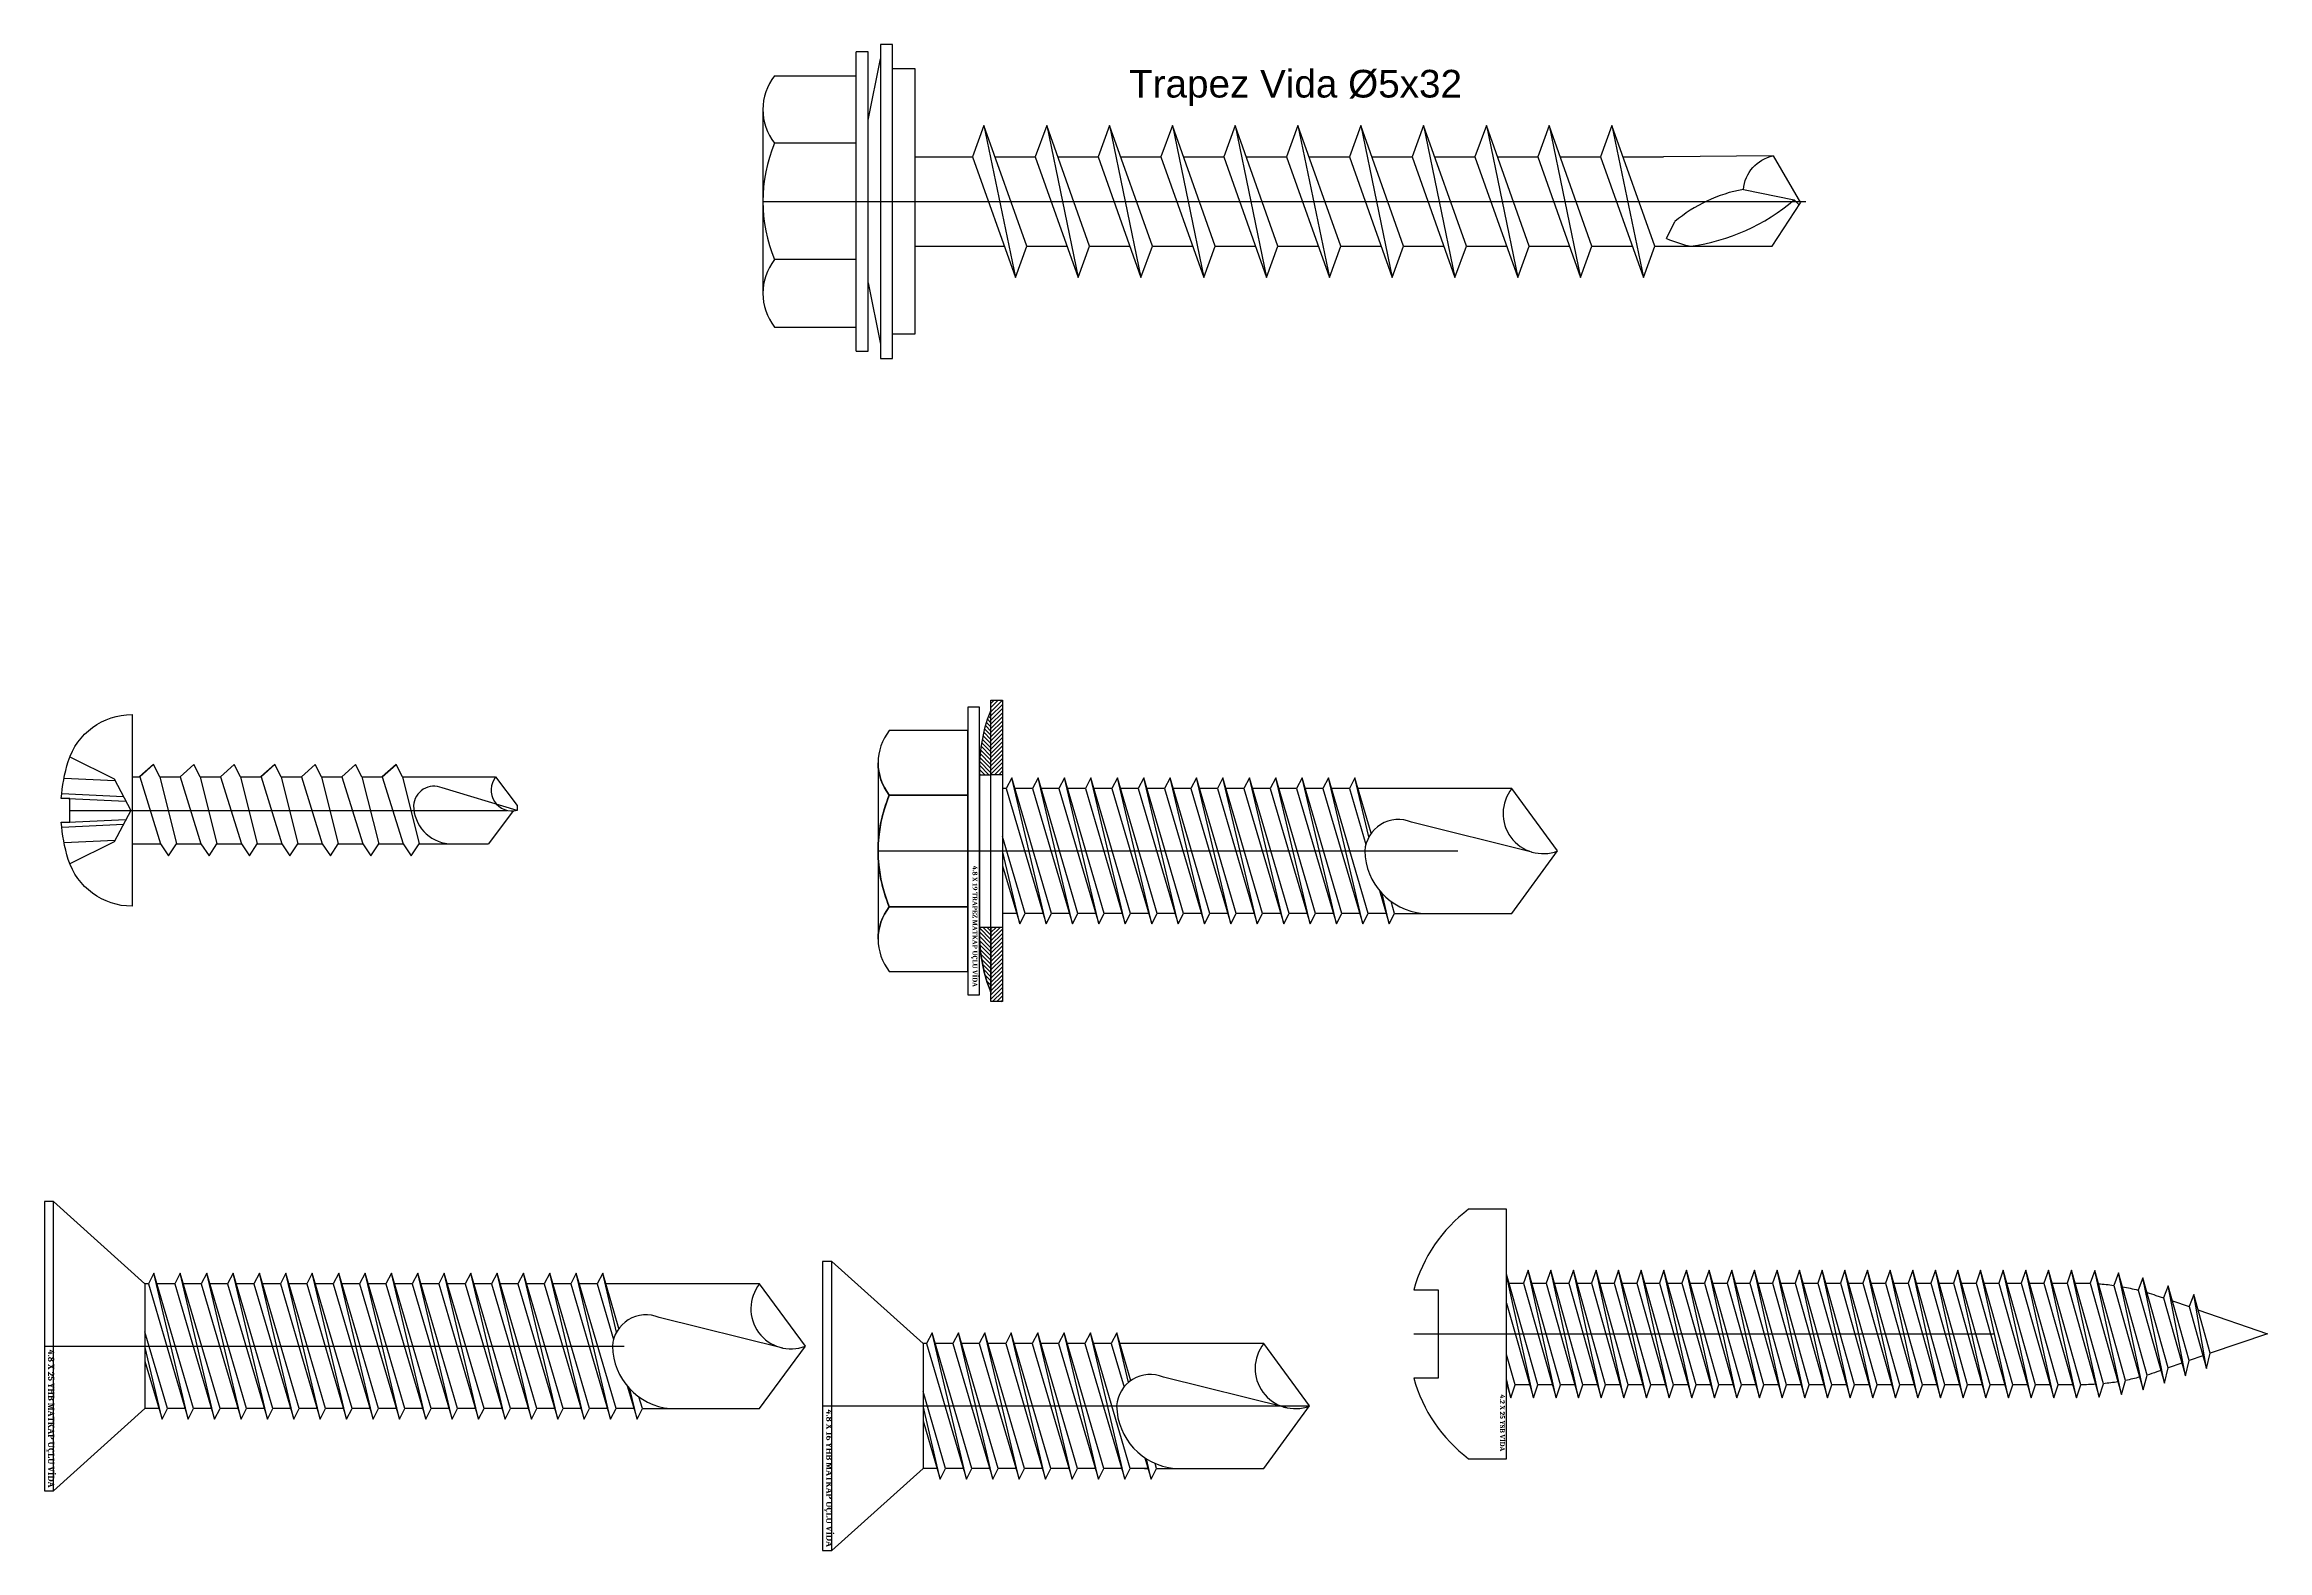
# Model space of a CAD drawing. Header units: millimetres. Extents: x -73550 to -72437, y 41766 to 43371.
# Drawn here: x -73430.4 to -73357.4, y 43092.5 to 43142 of the extents above; entities that cross this region are included whole.
import ezdxf

# ---------------------------------------------------------------- set-up
doc = ezdxf.new("R2010")
doc.units = ezdxf.units.MM
doc.linetypes.add('DASHED2', pattern=[9.525, 6.35, -3.175])
doc.layers.add('ART_VIDA', color=65, linetype='Continuous')
doc.styles.get("Standard").update_dxf_attribs({"font": 'arial.ttf'})
pattern_1 = [(45, (-2303.44715, -3242.06395), (-0.068420999, 0.068420999), [])]

# ---------------------------------------------------------------- blocks, each defined once
blk = doc.blocks.new('4.8 X 19 TRAPEZ MATKAP UÇLU VİDA')
at = {"layer": 'ART_VIDA'}
h = blk.add_hatch(dxfattribs=at)
h.set_pattern_fill('ANSI31', color=256, scale=0.030476, angle=90)
h.set_pattern_definition([(135, (-2374.10485, -3248.03675), (-0.068420999, -0.068420999), [])])
h.paths.add_polyline_path([(-4.952, 4.089), (-2.5, 4.089), (-2.5, 3.708), (-4.952, 3.708)])
h.paths.add_polyline_path([(2.5, 4.089), (4.952, 4.089), (4.952, 3.708), (2.5, 3.708)])
h = blk.add_hatch(dxfattribs=at)
h.set_pattern_fill('ANSI31', color=256, scale=0.030476)
h.set_pattern_definition(pattern_1)
h.paths.add_polyline_path([(-4.652, 3.708, 0.087813), (-2.82, 3.327), (-2.5, 3.327), (-2.5, 3.708)])
h = blk.add_hatch(dxfattribs=at)
h.set_pattern_fill('ANSI31', color=256, scale=0.030476)
h.set_pattern_definition(pattern_1)
h.paths.add_polyline_path([(2.5, 3.708), (2.5, 3.327), (2.82, 3.327, 0.087813), (4.652, 3.708)])
at = {"layer": 'ART_VIDA', "elevation": 0}
blk.add_lwpolyline([(2.05, 16.972), (2.05, 20.821), (0, 22.327), (-2.05, 20.821), (-2.05, 15.771)], dxfattribs=at)
at = {"layer": 'ART_VIDA', "linetype": 'DASHED2', "ltscale": 3}
blk.add_lwpolyline([(0, 0), (0, 22.327)], dxfattribs=at)
at = {"layer": 'ART_VIDA', "elevation": 0}
blk.add_lwpolyline([(0.036, 21.48), (-0.945, 17.524, 0.516311), (0.001, 15.99, 0.380261), (2.05, 17.884)], format="xyb", dxfattribs=at)
at = {"layer": 'ART_VIDA'}
for points in [[(2.4, 16.796), (2.05, 16.972), (1.661, 16.858)], [(-0.58, 16.201), (-2.4, 15.668), (-2.05, 15.485), (-0.214, 16.026)], [(-0.459, 16.124), (-2.4, 15.668)], [(2.4, 15.928), (2.05, 16.105), (-2.4, 14.801), (-2.05, 14.617), (2.4, 15.928)], [(1.298, 16.471), (2.4, 16.796)], [(2.4, 16.796), (1.4, 16.561)], [(2.05, 16.686), (2.05, 16.105)], [(2.4, 15.928), (-2.4, 14.801)], [(-2.05, 15.485), (-2.05, 14.903)], [(2.05, 15.818), (2.05, 15.237)], [(2.4, 15.061), (2.05, 15.237), (-2.4, 13.933), (-2.05, 13.75), (2.4, 15.061)], [(2.4, 15.061), (-2.4, 13.933)], [(-2.05, 14.617), (-2.05, 14.036)], [(2.05, 14.951), (2.05, 14.37)], [(2.4, 14.194), (2.05, 14.37), (-2.4, 13.066), (-2.05, 12.882), (2.4, 14.194)], [(2.4, 14.194), (-2.4, 13.066)], [(2.05, 14.084), (2.05, 13.502)], [(2.4, 13.326), (2.05, 13.502), (-2.4, 12.199), (-2.05, 12.015), (2.4, 13.326)], [(2.4, 13.326), (-2.4, 12.199)], [(-2.05, 13.75), (-2.05, 13.169)], [(2.05, 13.216), (2.05, 12.635)], [(2.4, 12.459), (2.05, 12.635), (-2.4, 11.331), (-2.05, 11.148), (2.4, 12.459)], [(2.4, 12.459), (-2.4, 11.331)], [(-2.05, 12.882), (-2.05, 12.301)], [(2.4, 11.592), (2.05, 11.768), (-2.4, 10.464), (-2.05, 10.28), (2.4, 11.592)], [(-2.05, 12.015), (-2.05, 11.434)], [(2.05, 12.349), (2.05, 11.768)], [(2.4, 11.592), (-2.4, 10.464)], [(-2.05, 11.148), (-2.05, 10.566)], [(2.05, 11.482), (2.05, 10.9)], [(2.4, 10.724), (2.05, 10.9), (-2.4, 9.596), (-2.05, 9.413), (2.4, 10.724)], [(2.4, 10.724), (-2.4, 9.596)], [(-2.05, 10.28), (-2.05, 9.699)], [(2.05, 10.614), (2.05, 10.033)], [(2.4, 9.857), (2.05, 10.033), (-2.4, 8.729), (-2.05, 8.545), (2.4, 9.857)], [(2.4, 9.857), (-2.4, 8.729)], [(2.05, 9.747), (2.05, 9.166)], [(2.4, 8.989), (2.05, 9.166), (-2.4, 7.862), (-2.05, 7.678), (2.4, 8.989)], [(2.4, 8.989), (-2.4, 7.862)], [(-2.05, 9.413), (-2.05, 8.832)], [(2.05, 8.879), (2.05, 8.298)], [(2.4, 8.122), (2.05, 8.298), (-2.4, 6.994), (-2.05, 6.811), (2.4, 8.122)], [(2.4, 8.122), (-2.4, 6.994)], [(-2.05, 8.545), (-2.05, 7.964)], [(2.4, 7.255), (2.05, 7.431), (-2.4, 6.127), (-2.05, 5.943), (2.4, 7.255)], [(-2.05, 7.678), (-2.05, 7.097)], [(2.05, 8.012), (2.05, 7.431)], [(2.4, 7.255), (-2.4, 6.127)], [(-2.05, 6.811), (-2.05, 6.229)], [(2.05, 7.145), (2.05, 6.563)], [(2.4, 6.387), (2.05, 6.563), (-2.4, 5.259), (-2.05, 5.076), (2.4, 6.387)], [(2.4, 6.387), (-2.4, 5.259)], [(-2.05, 5.943), (-2.05, 5.362)], [(2.05, 6.277), (2.05, 5.696)], [(2.4, 5.52), (2.05, 5.696), (-2.4, 4.392), (-2.05, 4.209), (2.4, 5.52)], [(2.4, 5.52), (-2.4, 4.392)], [(2.05, 5.41), (2.05, 4.829)], [(-2.05, 5.076), (-2.05, 4.495)], [(2.4, 4.652), (2.05, 4.829), (-0.476, 4.089)], [(2.4, 4.652), (0, 4.089)], [(0.487, 4.089), (2.4, 4.652)], [(2.05, 4.542), (2.05, 4.089)], [(-4.152, 4.089), (4.952, 4.089), (4.952, 3.708), (-4.952, 3.708), (-4.952, 4.089)], [(-2.05, 4.209), (-2.05, 4.089)], [(4.952, 4.089), (4.952, 3.708)]]:
    blk.add_lwpolyline(points, dxfattribs=at)
for points in [[(-4.952, 4.089), (-2.5, 4.089), (-2.5, 3.708), (-4.952, 3.708)], [(2.5, 4.089), (4.952, 4.089), (4.952, 3.708), (2.5, 3.708)], [(4.724, 3.327), (-4.724, 3.327), (-4.724, 2.946), (4.724, 2.946)]]:
    blk.add_lwpolyline(points, close=True, dxfattribs=at)
for points in [[(-2.5, 3.708), (-4.652, 3.708, 0.087813), (-2.82, 3.327), (-2.5, 3.327)], [(4.652, 3.708), (2.5, 3.708), (-4.652, 3.708, 0.087813), (-2.82, 3.327), (-2.5, 3.327), (2.82, 3.327, 0.087813)], [(2.5, 3.708), (4.652, 3.708, -0.087813), (2.82, 3.327), (2.5, 3.327)], [(-1.836, 2.946), (-3.962, 2.946), (-3.962, 0.368, 0.34641), (-1.836, 0.368)], [(1.836, 2.946), (-1.836, 2.946), (-1.836, 0.368, 0.200547), (1.836, 0.368)], [(3.962, 2.946), (1.836, 2.946), (1.836, 0.368, 0.34641), (3.962, 0.368)], [(-1.836, 0.368, -0.168299), (-2.899, 0), (0, 0, -0.099285)], [(1.836, 0.368, -0.099285), (0, 0), (2.899, 0, -0.168299)]]:
    blk.add_lwpolyline(points, format="xyb", close=True, dxfattribs=at)
blk.add_arc((-1.229, 21.851), 1.317, 231.42475, 21.15226, dxfattribs=at)
at = {"layer": 'ART_VIDA', "insert": (0.424, 3.261), "char_height": 0.1594, "attachment_point": 1}
blk.add_mtext_dynamic_manual_height_columns('\\pi0.0637;{\\fCambria|b1|i0|c162|p18;4.8 X 19 TRAPEZ MATKAP UÇLU VİDA}', width=4.20033, gutter_width=1, heights=[0.316], dxfattribs=at)
blk = doc.blocks.new('4.2 X 25 YSB VİDA')
at = {"layer": 'ART_VIDA'}
for points in [[(-0.798, 24.965), (0, 27.25), (0.635, 25.367)], [(1.135, 25.244), (0.635, 25.367), (-1.301, 24.824), (-0.899, 24.67), (1.135, 25.244)], [(1.135, 25.244), (-1.301, 24.824)], [(0.719, 25.127), (0.876, 24.677)], [(1.375, 24.554), (0.876, 24.677), (-1.586, 23.986), (-1.184, 23.831), (1.375, 24.554)], [(1.375, 24.554), (-1.586, 23.986)], [(-1.083, 24.127), (-0.899, 24.67)], [(0.96, 24.437), (1.117, 23.986)], [(1.616, 23.864), (1.117, 23.986), (-1.845, 23.156), (-1.44, 23.001), (1.616, 23.864)], [(1.616, 23.864), (-1.845, 23.156)], [(1.834, 23.167), (1.351, 23.294), (-2.01, 22.352), (-1.597, 22.199), (1.834, 23.167)], [(1.834, 23.167), (-2.01, 22.352)], [(1.989, 22.453), (1.527, 22.587), (-2.09, 21.572), (-1.665, 21.421), (1.989, 22.453)], [(1.989, 22.453), (-2.09, 21.572)], [(2.078, 21.72), (1.634, 21.859), (-2.1, 20.811), (-1.67, 20.662), (2.078, 21.72)], [(2.078, 21.72), (-2.1, 20.811)], [(2.1, 20.968), (1.67, 21.111), (-2.1, 20.053), (-1.67, 19.904), (2.1, 20.968)], [(2.1, 20.968), (-2.1, 20.053)], [(-1.67, 20.174), (-1.67, 20.662)], [(1.67, 20.846), (1.67, 20.367)], [(2.1, 20.224), (1.67, 20.367), (-2.1, 19.309), (-1.67, 19.16), (2.1, 20.224)], [(2.1, 20.224), (-2.1, 19.309)], [(-1.67, 19.43), (-1.67, 19.904)], [(1.67, 20.103), (1.67, 19.624)], [(2.1, 19.481), (1.67, 19.624), (-2.1, 18.566), (-1.67, 18.417), (2.1, 19.481)], [(2.1, 19.481), (-2.1, 18.566)], [(-1.67, 18.687), (-1.67, 19.16)], [(1.67, 19.36), (1.67, 18.881)], [(2.1, 18.738), (1.67, 18.881), (-2.1, 17.823), (-1.67, 17.674), (2.1, 18.738)], [(2.1, 18.738), (-2.1, 17.823)], [(-1.67, 17.944), (-1.67, 18.417)], [(1.67, 18.616), (1.67, 18.138)], [(2.1, 17.995), (1.67, 18.138), (-2.1, 17.079), (-1.67, 16.93), (2.1, 17.995)], [(2.1, 17.995), (-2.1, 17.079)], [(-1.67, 17.2), (-1.67, 17.674)], [(1.67, 17.873), (1.67, 17.394)], [(2.1, 17.251), (1.67, 17.394), (-2.1, 16.336), (-1.67, 16.187), (2.1, 17.251)], [(2.1, 17.251), (-2.1, 16.336)], [(-1.67, 16.457), (-1.67, 16.93)], [(1.67, 17.13), (1.67, 16.651)], [(2.1, 16.508), (1.67, 16.651), (-2.1, 15.593), (-1.67, 15.444), (2.1, 16.508)], [(2.1, 16.508), (-2.1, 15.593)], [(-1.67, 15.714), (-1.67, 16.187)], [(1.67, 16.386), (1.67, 15.908)], [(2.1, 15.765), (1.67, 15.908), (-2.1, 14.849), (-1.67, 14.7), (2.1, 15.765)], [(2.1, 15.765), (-2.1, 14.849)], [(-1.67, 14.97), (-1.67, 15.444)], [(1.67, 15.643), (1.67, 15.164)], [(2.1, 15.021), (1.67, 15.164), (-2.1, 14.106), (-1.67, 13.957), (2.1, 15.021)], [(2.1, 15.021), (-2.1, 14.106)], [(-1.67, 14.227), (-1.67, 14.7)], [(1.67, 14.9), (1.67, 14.421)], [(2.1, 14.278), (1.67, 14.421), (-2.1, 13.363), (-1.67, 13.214), (2.1, 14.278)], [(2.1, 14.278), (-2.1, 13.363)], [(-1.67, 13.484), (-1.67, 13.957)], [(1.67, 14.156), (1.67, 13.678)], [(2.1, 13.535), (1.67, 13.678), (-2.1, 12.62), (-1.67, 12.471), (2.1, 13.535)], [(2.1, 13.535), (-2.1, 12.62)], [(-1.67, 12.741), (-1.67, 13.214)], [(1.67, 13.413), (1.67, 12.934)], [(2.1, 12.791), (1.67, 12.934), (-2.1, 11.876), (-1.67, 11.727), (2.1, 12.791)], [(2.1, 12.791), (-2.1, 11.876)], [(-1.67, 11.997), (-1.67, 12.471)], [(1.67, 12.67), (1.67, 12.191)], [(2.1, 12.048), (1.67, 12.191), (-2.1, 11.133), (-1.67, 10.984), (2.1, 12.048)], [(2.1, 12.048), (-2.1, 11.133)], [(-1.67, 11.254), (-1.67, 11.727)], [(1.67, 11.927), (1.67, 11.448)], [(2.1, 11.305), (1.67, 11.448), (-2.1, 10.39), (-1.67, 10.241), (2.1, 11.305)], [(2.1, 11.305), (-2.1, 10.39)], [(-1.67, 10.511), (-1.67, 10.984)], [(1.67, 11.183), (1.67, 10.705)], [(2.1, 10.562), (1.67, 10.705), (-2.1, 9.646), (-1.67, 9.497), (2.1, 10.562)], [(2.1, 10.562), (-2.1, 9.646)], [(-1.67, 9.767), (-1.67, 10.241)], [(1.67, 10.44), (1.67, 9.961)], [(2.1, 9.818), (1.67, 9.961), (-2.1, 8.903), (-1.67, 8.754), (2.1, 9.818)], [(2.1, 9.818), (-2.1, 8.903)], [(-1.67, 9.024), (-1.67, 9.497)], [(1.67, 9.697), (1.67, 9.218)], [(2.1, 9.075), (1.67, 9.218), (-2.1, 8.16), (-1.67, 8.011), (2.1, 9.075)], [(2.1, 9.075), (-2.1, 8.16)], [(1.67, 8.953), (1.67, 8.475)], [(2.1, 8.332), (1.67, 8.475), (-2.1, 7.416), (-1.67, 7.267), (2.1, 8.332)], [(2.1, 8.332), (-2.1, 7.416)], [(-1.67, 8.281), (-1.67, 8.754)], [(1.67, 8.21), (1.67, 7.731)], [(2.1, 7.588), (1.67, 7.731), (-2.1, 6.673), (-1.67, 6.524), (2.1, 7.588)], [(2.1, 7.588), (-2.1, 6.673)], [(-1.67, 7.537), (-1.67, 8.011)], [(1.67, 7.467), (1.67, 6.988)], [(2.1, 6.845), (1.67, 6.988), (-2.1, 5.93), (-1.67, 5.781), (2.1, 6.845)], [(2.1, 6.845), (-2.1, 5.93)], [(-1.67, 6.794), (-1.67, 7.267)], [(1.67, 6.723), (1.67, 6.245)], [(2.1, 6.102), (1.67, 6.245), (-2.1, 5.187), (-1.67, 5.038), (2.1, 6.102)], [(2.1, 6.102), (-2.1, 5.187)], [(-1.67, 6.051), (-1.67, 6.524)], [(1.67, 5.98), (1.67, 5.501)], [(2.1, 5.358), (1.67, 5.501), (-2.1, 4.443), (-1.67, 4.294), (2.1, 5.358)], [(2.1, 5.358), (-2.1, 4.443)], [(-1.67, 5.307), (-1.67, 5.781)], [(1.67, 5.237), (1.67, 4.758)], [(2.1, 4.615), (1.67, 4.758), (-2.1, 3.7), (-1.67, 3.551), (2.1, 4.615)], [(2.1, 4.615), (-2.1, 3.7)], [(-1.67, 4.564), (-1.67, 5.038)], [(1.67, 4.494), (1.67, 4.015)], [(2.1, 3.872), (1.67, 4.015), (-2.1, 2.957), (-1.67, 2.808), (2.1, 3.872)], [(2.1, 3.872), (-2.1, 2.957)], [(-1.67, 3.821), (-1.67, 4.294)], [(1.67, 3.75), (1.67, 3.272)], [(2.1, 3.129), (1.67, 3.272), (-1.97, 2.25)], [(2.1, 3.129), (-1.932, 2.25)], [(-1.67, 3.078), (-1.67, 3.551)], [(-1.012, 2.25), (2.1, 3.129)], [(1.67, 3.007), (1.67, 2.528)], [(-1.67, 2.334), (-1.67, 2.808)], [(2.1, 2.385), (1.67, 2.528), (0.678, 2.25)], [(2.1, 2.385), (1.48, 2.25)], [(1.621, 2.25), (2.1, 2.385)], [(1.67, 2.264), (1.67, 2.25)]]:
    blk.add_lwpolyline(points, dxfattribs=at)
at = {"layer": 'ART_VIDA', "linetype": 'DASHED2', "ltscale": 3}
blk.add_lwpolyline([(0, -0.8), (0, 27.25)], dxfattribs=at)
at = {"layer": 'ART_VIDA'}
for points in [[(-1.361, 23.292, -0.010143), (-1.268, 23.583), (-1.184, 23.831)], [(1.201, 23.746), (1.249, 23.609, -0.010979), (1.351, 23.294, -0.010979)], [(-1.552, 22.48, -0.017654), (-1.44, 23.001, -0.017654)], [(1.42, 23.05, -0.01577), (1.527, 22.587, -0.01577)], [(-1.65, 21.695, -0.016789), (-1.597, 22.199, -0.016789)], [(1.572, 22.335, -0.01592), (1.634, 21.859, -0.01592)], [(-1.67, 20.932), (-1.67, 21.156, -0.008786), (-1.665, 21.421, -0.008786)], [(1.655, 21.6, -0.015744), (1.67, 21.126), (1.67, 21.111)]]:
    blk.add_lwpolyline(points, format="xyb", dxfattribs=at)
blk.add_lwpolyline([(4.1, 1), (4.1, 2.25), (-4.1, 2.25), (-4.1, 1, 0.166913), (-1.45, -0.8), (-1.45, 0), (1.45, 0), (1.45, -0.8, 0.166913)], format="xyb", close=True, dxfattribs=at)
at = {"layer": 'ART_VIDA', "insert": (1.925, 2.19), "char_height": 0.1594, "attachment_point": 1}
blk.add_mtext_dynamic_manual_height_columns('\\pi0.06263;{\\fCambria|b1|i0|c162|p18;4.2 X 25 YSB VİDA}', width=2.07028, gutter_width=1, heights=[0.221], dxfattribs=at)
blk = doc.blocks.new('D-3919')
at = {"layer": 'ART_VIDA'}
for p, q in [((-2.19, 11.014), (-1.251, 11.724)), ((-1.251, 11.724), (-1.094, 11.724)), ((-2.19, 7.948), (-2.19, 11.014)), ((-1.094, -2.979), (-1.094, 11.38)), ((-1.08, 11.594), (0.002, 10.776)), ((0.002, 8.498), (0.002, 10.776)), ((-2.19, 7.948), (0.002, 8.498)), ((0.406, 8.24), (0.002, 8.498)), ((0.406, 8.24), (0.002, 8.498)), ((0.002, 7.974), (0.406, 8.24)), ((0.002, 7.974), (0.406, 8.24)), ((-2.19, 7.948), (-2.596, 7.742)), ((-2.191, 7.29), (-2.596, 7.742)), ((-2.596, 7.742), (-2.19, 7.289)), ((-2.191, 7.29), (0.002, 7.974)), ((0.002, 7.17), (0.002, 7.974)), ((0.002, 7.17), (0.002, 7.974)), ((-2.19, 6.619), (-2.596, 6.414)), ((-2.191, 5.962), (0.002, 6.645)), ((-2.19, 6.619), (-2.19, 7.291)), ((-2.19, 6.619), (0.002, 7.17)), ((0.406, 6.911), (0.002, 7.17)), ((0.406, 6.911), (0.002, 7.17)), ((0.002, 6.645), (0.406, 6.911)), ((0.002, 6.645), (0.406, 6.911)), ((0.002, 5.841), (0.002, 6.645)), ((0.002, 5.841), (0.002, 6.645)), ((-2.191, 5.962), (-2.596, 6.414)), ((-2.596, 6.414), (-2.19, 5.96)), ((-2.19, 5.291), (-2.19, 5.96)), ((-2.19, 5.291), (-2.596, 5.085)), ((-2.191, 4.633), (0.002, 5.316)), ((-2.19, 5.291), (0.002, 5.841)), ((0.406, 5.582), (0.002, 5.841)), ((0.406, 5.582), (0.002, 5.841)), ((0.002, 5.316), (0.406, 5.582)), ((0.002, 5.316), (0.406, 5.582)), ((0.002, 4.512), (0.002, 5.316)), ((0.002, 4.512), (0.002, 5.316)), ((-2.191, 4.633), (-2.596, 5.085)), ((-2.596, 5.085), (-2.19, 4.631)), ((-2.19, 3.962), (-2.19, 4.631)), ((-2.19, 3.962), (0.002, 4.512)), ((0.406, 4.254), (0.002, 4.512)), ((0.406, 4.254), (0.002, 4.512)), ((-2.19, 3.962), (-2.596, 3.756)), ((-2.191, 3.304), (-2.596, 3.756)), ((-2.596, 3.756), (-2.19, 3.302)), ((-2.191, 3.304), (0.002, 3.987)), ((0.002, 3.987), (0.406, 4.254)), ((0.002, 3.987), (0.406, 4.254)), ((0.002, 3.183), (0.002, 3.987)), ((0.002, 3.183), (0.002, 3.987)), ((-2.19, 2.633), (-2.19, 3.302)), ((-2.19, 2.633), (0.002, 3.183)), ((0.406, 2.925), (0.002, 3.183)), ((0.406, 2.925), (0.002, 3.183)), ((0.002, 2.659), (0.406, 2.925)), ((0.002, 2.659), (0.406, 2.925)), ((-2.19, 2.633), (-2.596, 2.427)), ((-2.191, 1.975), (-2.596, 2.427)), ((-2.596, 2.427), (-2.19, 1.973)), ((-2.191, 1.975), (0.002, 2.659)), ((0.002, 1.854), (0.002, 2.659)), ((0.002, 1.854), (0.002, 2.659)), ((-2.19, 1.304), (-2.19, 1.973)), ((-2.19, 1.304), (0.002, 1.854)), ((0.406, 1.596), (0.002, 1.854)), ((0.406, 1.596), (0.002, 1.854)), ((0.002, 1.33), (0.406, 1.596)), ((0.002, 1.33), (0.406, 1.596)), ((-2.19, 1.304), (-2.596, 1.098)), ((-2.191, 0.647), (-2.596, 1.098)), ((-2.596, 1.098), (-2.19, 0.645)), ((-2.191, 0.647), (0.002, 1.33)), ((0.002, 0.526), (0.002, 1.33)), ((0.002, 0.526), (0.002, 1.33)), ((-2.191, -0.682), (0.002, 0.001)), ((-2.19, -0.025), (-2.19, 0.645)), ((-2.19, -0.025), (0.002, 0.526)), ((0.406, 0.267), (0.002, 0.526)), ((0.406, 0.267), (0.002, 0.526)), ((0.002, 0.001), (0.406, 0.267)), ((0.002, 0.001), (0.406, 0.267)), ((0.002, -0.932), (0.002, 0.001)), ((0.002, -0.932), (0.002, 0.001)), ((-2.19, -0.025), (-2.596, -0.23)), ((-2.191, -0.682), (-2.596, -0.23)), ((-2.596, -0.23), (-2.19, -0.684)), ((-2.19, -0.932), (-2.19, -0.684))]:
    blk.add_line(p, q, dxfattribs=at)
blk.add_lwpolyline([(-1.094, 11.724), (-1.832, 9.255, 0.516311), (-1.251, 8.313, 0.383342), (0.002, 9.476)], format="xyb", dxfattribs=at)
blk.add_lwpolyline([(2.056, -0.932, -0.328076), (0.516, -3.027, -0.057952), (-0.71, -3.259), (-0.71, -2.979), (-1.478, -2.979), (-1.478, -3.259, -0.057952), (-2.704, -3.027, -0.328076), (-4.244, -0.932)], format="xyb", close=True, dxfattribs=at)
for points in [[(-2.848, -2.976), (-2.125, -1.526), (-1.094, -0.978), (-0.064, -1.526), (0.659, -2.976)], [(-1.644, -3.244), (-1.547, -1.219)], [(-1.492, -3.258), (-1.391, -1.136)], [(-0.697, -3.258), (-0.798, -1.136)], [(-0.545, -3.244), (-0.641, -1.219)], [(-2.153, -3.167), (-2.074, -1.499)], [(-0.035, -3.167), (-0.114, -1.499)]]:
    blk.add_lwpolyline(points, dxfattribs=at)
blk.add_arc((-1.761, 11.552), 0.688, 231.44082, 14.45583, dxfattribs=at)
blk = doc.blocks.new('4.8 X 25 YHB MATKAP UÇLU VİDA')
at = {"layer": 'ART_VIDA', "elevation": 0}
blk.add_lwpolyline([(2.05, 16.346), (2.05, 20.194), (0, 21.7), (-2.05, 20.194), (-2.05, 15.145)], dxfattribs=at)
at = {"layer": 'ART_VIDA', "linetype": 'DASHED2', "ltscale": 3}
blk.add_lwpolyline([(0, -3.3), (0, 21.7)], dxfattribs=at)
at = {"layer": 'ART_VIDA', "elevation": 0}
blk.add_lwpolyline([(0.06, 20.963), (-0.946, 16.895, 0.516311), (0, 15.361, 0.380261), (2.05, 17.256)], format="xyb", dxfattribs=at)
at = {"layer": 'ART_VIDA'}
for points in [[(1.304, 15.847), (2.4, 16.17)], [(2.4, 16.17), (1.404, 15.936)], [(2.4, 16.17), (2.05, 16.346), (1.664, 16.233)], [(-0.584, 15.574), (-2.4, 15.042), (-2.05, 14.859), (-0.221, 15.398)], [(-0.464, 15.497), (-2.4, 15.042)], [(2.4, 15.303), (2.05, 15.479), (-2.4, 14.175), (-2.05, 13.991), (2.4, 15.303)], [(2.05, 16.06), (2.05, 15.479)], [(2.4, 15.303), (-2.4, 14.175)], [(2.4, 14.435), (2.05, 14.611), (-2.4, 13.308), (-2.05, 13.124), (2.4, 14.435)], [(-2.05, 14.859), (-2.05, 14.278)], [(2.05, 15.193), (2.05, 14.611)], [(2.4, 14.435), (-2.4, 13.308)], [(-2.05, 13.991), (-2.05, 13.41)], [(2.05, 14.325), (2.05, 13.744)], [(2.4, 13.568), (2.05, 13.744), (-2.4, 12.44), (-2.05, 12.257), (2.4, 13.568)], [(2.4, 13.568), (-2.4, 12.44)], [(2.05, 13.458), (2.05, 12.877)], [(2.4, 12.7), (2.05, 12.877), (-2.4, 11.573), (-2.05, 11.389), (2.4, 12.7)], [(2.4, 12.7), (-2.4, 11.573)], [(-2.05, 13.124), (-2.05, 12.543)], [(2.05, 12.59), (2.05, 12.009)], [(2.4, 11.833), (2.05, 12.009), (-2.4, 10.705), (-2.05, 10.522), (2.4, 11.833)], [(2.4, 11.833), (-2.4, 10.705)], [(-2.05, 12.257), (-2.05, 11.675)], [(2.05, 11.723), (2.05, 11.142)], [(2.4, 10.966), (2.05, 11.142), (-2.4, 9.838), (-2.05, 9.654), (2.4, 10.966)], [(2.4, 10.966), (-2.4, 9.838)], [(-2.05, 11.389), (-2.05, 10.808)], [(2.4, 10.098), (2.05, 10.274), (-2.4, 8.971), (-2.05, 8.787), (2.4, 10.098)], [(-2.05, 10.522), (-2.05, 9.941)], [(2.05, 10.856), (2.05, 10.274)], [(2.4, 10.098), (-2.4, 8.971)], [(-2.05, 9.654), (-2.05, 9.073)], [(2.05, 9.988), (2.05, 9.407)], [(2.4, 9.231), (2.05, 9.407), (-2.4, 8.103), (-2.05, 7.92), (2.4, 9.231)], [(2.4, 9.231), (-2.4, 8.103)], [(-2.05, 8.787), (-2.05, 8.206)], [(2.05, 9.121), (2.05, 8.54)], [(2.4, 8.364), (2.05, 8.54), (-2.4, 7.236), (-2.05, 7.052), (2.4, 8.364)], [(2.4, 8.364), (-2.4, 7.236)], [(2.05, 8.254), (2.05, 7.672)], [(2.4, 7.496), (2.05, 7.672), (-2.4, 6.368), (-2.05, 6.185), (2.4, 7.496)], [(2.4, 7.496), (-2.4, 6.368)], [(-2.05, 7.92), (-2.05, 7.338)], [(2.05, 7.386), (2.05, 6.805)], [(2.4, 6.629), (2.05, 6.805), (-2.4, 5.501), (-2.05, 5.317), (2.4, 6.629)], [(2.4, 6.629), (-2.4, 5.501)], [(-2.05, 7.052), (-2.05, 6.471)], [(2.4, 5.761), (2.05, 5.938), (-2.4, 4.634), (-2.05, 4.45), (2.4, 5.761)], [(-2.05, 6.185), (-2.05, 5.604)], [(2.05, 6.519), (2.05, 5.938)], [(2.4, 5.761), (-2.4, 4.634)], [(-2.05, 5.317), (-2.05, 4.736)], [(2.05, 5.651), (2.05, 5.07)], [(2.4, 4.894), (2.05, 5.07), (-2.4, 3.766), (-2.05, 3.583), (2.4, 4.894)], [(2.4, 4.894), (-2.4, 3.766)], [(-2.05, 4.45), (-2.05, 3.869)], [(2.05, 4.784), (2.05, 4.203)], [(2.4, 4.027), (2.05, 4.203), (-2.4, 2.899), (-2.05, 2.715), (2.4, 4.027)], [(2.4, 4.027), (-2.4, 2.899)], [(2.05, 3.917), (2.05, 3.335)], [(2.4, 3.159), (2.05, 3.335), (-2.4, 2.031), (-2.05, 1.848), (2.4, 3.159)], [(2.4, 3.159), (-2.4, 2.031)], [(-2.05, 3.583), (-2.05, 3.001)], [(2.05, 3.049), (2.05, 2.468)], [(2.4, 2.292), (2.05, 2.468), (-2.4, 1.164), (-2.05, 0.981), (2.4, 2.292)], [(2.4, 2.292), (-2.4, 1.164)], [(-2.05, 2.715), (-2.05, 2.134)], [(2.4, 1.424), (2.05, 1.601), (-2.4, 0.297), (-2.05, 0.113), (2.4, 1.424)], [(-2.05, 1.848), (-2.05, 1.267)], [(2.05, 2.182), (2.05, 1.601)], [(2.4, 1.424), (-2.4, 0.297)], [(-2.05, 0.981), (-2.05, 0.399)], [(2.4, 0.564), (2.05, 0.74), (-0.476, 0)], [(2.05, 1.321), (2.05, 0.74)], [(-2.05, 0), (2.05, 0), (4.75, -3), (-4.75, -3), (-2.05, 0)], [(-2.05, 0.12), (-2.05, 0)], [(2.4, 0.564), (0, 0)], [(0.487, 0), (2.4, 0.564)], [(2.05, 0.461), (2.05, 0)]]:
    blk.add_lwpolyline(points, dxfattribs=at)
blk.add_lwpolyline([(4.75, -3), (-4.75, -3), (-4.75, -3.3), (4.75, -3.3)], close=True, dxfattribs=at)
blk.add_arc((-1.232, 21.229), 1.319, 231.67258, 20.92897, dxfattribs=at)
at = {"layer": 'ART_VIDA', "insert": (-0.131, -2.98), "char_height": 0.2009, "attachment_point": 1}
blk.add_mtext_dynamic_manual_height_columns('\\pi0.24362;{\\fCambria|b1|i0|c162|p18;4.8 X 25 YHB MATKAP UÇLU VİDA}', width=5.10083, gutter_width=1, heights=[0.3], dxfattribs=at)
blk = doc.blocks.new('4.8 X 16 YHB MATKAP UÇLU VİDA')
at = {"layer": 'ART_VIDA', "elevation": 0}
for points in [[(2.05, 7.672), (2.05, 11.194), (0, 12.7), (-2.05, 11.194), (-2.05, 6.471)], [(2.05, 7.274), (2.05, 7.393)], [(-2.05, 6.185), (-2.05, 6.073)]]:
    blk.add_lwpolyline(points, dxfattribs=at)
at = {"layer": 'ART_VIDA', "linetype": 'DASHED2', "ltscale": 3}
blk.add_lwpolyline([(0, -3.3), (0, 12.7)], dxfattribs=at)
at = {"layer": 'ART_VIDA', "elevation": 0}
blk.add_lwpolyline([(0.06, 11.963), (-0.946, 7.895, 0.516311), (0, 6.361, 0.380261), (2.05, 8.256)], format="xyb", dxfattribs=at)
at = {"layer": 'ART_VIDA'}
for points in [[(1.704, 7.291), (2.4, 7.496)], [(2.4, 7.496), (1.736, 7.34)], [(2.4, 7.496), (2.05, 7.672), (1.886, 7.624)], [(2.05, 7.386), (2.05, 6.805)], [(-0.832, 6.828), (-2.4, 6.368), (-2.05, 6.185), (-0.624, 6.605)], [(2.4, 6.629), (2.05, 6.805), (-2.4, 5.501), (-2.05, 5.317), (2.4, 6.629)], [(-0.773, 6.751), (-2.4, 6.368)], [(2.4, 6.629), (-2.4, 5.501)], [(2.4, 5.761), (2.05, 5.938), (-2.4, 4.634), (-2.05, 4.45), (2.4, 5.761)], [(-2.05, 6.185), (-2.05, 5.604)], [(2.05, 6.519), (2.05, 5.938)], [(2.4, 5.761), (-2.4, 4.634)], [(-2.05, 5.317), (-2.05, 4.736)], [(2.05, 5.651), (2.05, 5.07)], [(2.4, 4.894), (2.05, 5.07), (-2.4, 3.766), (-2.05, 3.583), (2.4, 4.894)], [(2.4, 4.894), (-2.4, 3.766)], [(-2.05, 4.45), (-2.05, 3.869)], [(2.05, 4.784), (2.05, 4.203)], [(2.4, 4.027), (2.05, 4.203), (-2.4, 2.899), (-2.05, 2.715), (2.4, 4.027)], [(2.4, 4.027), (-2.4, 2.899)], [(2.05, 3.917), (2.05, 3.335)], [(2.4, 3.159), (2.05, 3.335), (-2.4, 2.031), (-2.05, 1.848), (2.4, 3.159)], [(2.4, 3.159), (-2.4, 2.031)], [(-2.05, 3.583), (-2.05, 3.001)], [(2.05, 3.049), (2.05, 2.468)], [(2.4, 2.292), (2.05, 2.468), (-2.4, 1.164), (-2.05, 0.981), (2.4, 2.292)], [(2.4, 2.292), (-2.4, 1.164)], [(-2.05, 2.715), (-2.05, 2.134)], [(2.4, 1.424), (2.05, 1.601), (-2.4, 0.297), (-2.05, 0.113), (2.4, 1.424)], [(-2.05, 1.848), (-2.05, 1.267)], [(2.05, 2.182), (2.05, 1.601)], [(2.4, 1.424), (-2.4, 0.297)], [(-2.05, 0.981), (-2.05, 0.399)], [(2.4, 0.564), (2.05, 0.74), (-0.476, 0)], [(2.05, 1.321), (2.05, 0.74)], [(-2.05, 0), (2.05, 0), (4.75, -3), (-4.75, -3), (-2.05, 0)], [(-2.05, 0.12), (-2.05, 0)], [(2.4, 0.564), (0, 0)], [(0.487, 0), (2.4, 0.564)], [(2.05, 0.461), (2.05, 0)]]:
    blk.add_lwpolyline(points, dxfattribs=at)
blk.add_lwpolyline([(4.75, -3), (-4.75, -3), (-4.75, -3.3), (4.75, -3.3)], close=True, dxfattribs=at)
blk.add_arc((-1.232, 12.229), 1.319, 231.67258, 20.92897, dxfattribs=at)
at = {"layer": 'ART_VIDA', "insert": (-0.131, -2.98), "char_height": 0.2009, "attachment_point": 1}
blk.add_mtext_dynamic_manual_height_columns('\\pi0.24362;{\\fCambria|b1|i0|c162|p18;4.8 X 16 YHB MATKAP UÇLU VİDA}', width=5.10083, gutter_width=1, heights=[0.3], dxfattribs=at)
blk = doc.blocks.new('*U32')
at = {"layer": 'ART_VIDA'}
for p, q in [((-4.54, 5.078), (-4.54, 2.125)), ((3.322, 5.5), (-3.322, 5.5)), ((-2.104, 2.125), (-2.104, 5.078)), ((2.104, 2.125), (2.104, 5.078)), ((4.54, 5.078), (4.54, 2.125)), ((-5.413, 2.125), (5.413, 2.125)), ((-5.413, 2.125), (-5.413, 1.688)), ((-5.413, 1.688), (5.413, 1.688)), ((-2.939, 1.688), (-5.159, 1.252)), ((2.939, 1.688), (5.159, 1.252)), ((5.413, 1.688), (5.413, 2.125)), ((-1.615, 0), (-1.615, -3.224, 0)), ((1.615, 0), (1.615, -2.079, 0)), ((1.615, -2.079, 0.001), (-2.75, -3.627, 0.001)), ((2.75, -2.492, 0.001), (1.615, -2.079, 0.001)), ((2.75, -2.492, 0.001), (-2.75, -3.627, 0.001)), ((-1.615, -4.04, 0.001), (2.75, -2.492, 0.001)), ((1.615, -2.894, 0.001), (1.615, -4.349, 0.001)), ((-2.75, -3.627, 0.001), (-1.615, -4.04, 0.001)), ((1.615, -4.349, 0.001), (-2.75, -5.897, 0.001)), ((2.75, -4.762, 0.001), (-2.75, -5.897, 0.001)), ((-1.615, -4.04, 0.001), (-1.615, -5.494, 0.001)), ((-1.615, -6.31, 0.001), (2.75, -4.762, 0.001)), ((2.75, -4.762, 0.001), (1.615, -4.349, 0.001)), ((1.615, -5.164, 0.001), (1.615, -6.618, 0.001)), ((-2.75, -5.897, 0.001), (-1.615, -6.31, 0.001)), ((-1.615, -6.31, 0.001), (-1.615, -7.764, 0.001)), ((1.615, -6.618, 0.001), (-2.75, -8.166, 0.001)), ((2.75, -7.031, 0.001), (-2.75, -8.166, 0.001)), ((-1.615, -8.579, 0.001), (2.75, -7.031, 0.001)), ((2.75, -7.031, 0.001), (1.615, -6.618, 0.001)), ((1.615, -7.434, 0.001), (1.615, -8.888, 0.001)), ((-2.75, -8.166, 0.001), (-1.615, -8.579, 0.001)), ((-1.615, -8.579, 0.001), (-1.615, -10.034, 0.001)), ((1.615, -8.888, 0.001), (-2.75, -10.436, 0.001)), ((2.75, -9.301, 0.001), (-2.75, -10.436, 0.001)), ((-1.615, -10.849, 0.001), (2.75, -9.301, 0.001)), ((2.75, -9.301, 0.001), (1.615, -8.888, 0.001)), ((-2.75, -10.436, 0.001), (-1.615, -10.849, 0.001)), ((1.615, -9.704, 0.001), (1.615, -11.158, 0.001)), ((1.615, -11.158, 0.001), (-2.75, -12.706, 0.001)), ((-1.615, -10.849, 0.001), (-1.615, -12.304, 0.001)), ((2.75, -11.571, 0.001), (1.615, -11.158, 0.001)), ((2.75, -11.571, 0.001), (-2.75, -12.706, 0.001)), ((-1.615, -13.119, 0.001), (2.75, -11.571, 0.001)), ((1.615, -11.974, 0.001), (1.615, -13.428, 0.001)), ((-2.75, -12.706, 0.001), (-1.615, -13.119, 0.001)), ((1.615, -13.428, 0.001), (-2.75, -14.976, 0.001)), ((-1.615, -13.119, 0.001), (-1.615, -14.573, 0.001)), ((2.75, -13.841, 0.001), (1.615, -13.428, 0.001)), ((2.75, -13.841, 0.001), (-2.75, -14.976, 0.001)), ((-1.615, -15.389, 0.001), (2.75, -13.841, 0.001)), ((1.615, -14.243, 0.001), (1.615, -15.698, 0.001)), ((-2.75, -14.976, 0.001), (-1.615, -15.389, 0.001)), ((1.615, -15.698, 0.001), (-2.75, -17.246, 0.001)), ((-1.615, -15.389, 0.001), (-1.615, -16.843, 0.001)), ((2.75, -16.111, 0.001), (1.615, -15.698, 0.001)), ((2.75, -16.111, 0.001), (-2.75, -17.246, 0.001)), ((-1.615, -17.659, 0.001), (2.75, -16.111, 0.001)), ((1.615, -16.513, 0.001), (1.615, -17.968, 0.001)), ((-2.75, -17.246, 0.001), (-1.615, -17.659, 0.001)), ((-1.615, -17.659, 0.001), (-1.615, -19.113, 0.001)), ((1.615, -17.968, 0.001), (-2.75, -19.516, 0.001)), ((2.75, -18.381, 0.001), (-2.75, -19.516, 0.001)), ((-1.615, -19.929, 0.001), (2.75, -18.381, 0.001)), ((2.75, -18.381, 0.001), (1.615, -17.968, 0.001)), ((1.615, -18.783, 0.001), (1.615, -20.237, 0.001)), ((-2.75, -19.516, 0.001), (-1.615, -19.929, 0.001)), ((-1.615, -19.929, 0.001), (-1.615, -21.383, 0.001)), ((1.615, -20.237, 0.001), (-2.75, -21.785, 0.001)), ((2.75, -20.651, 0.001), (-2.75, -21.785, 0.001)), ((-1.615, -22.198, 0.001), (2.75, -20.651, 0.001)), ((2.75, -20.651, 0.001), (1.615, -20.237, 0.001)), ((1.615, -21.053, 0.001), (1.615, -22.507, 0.001)), ((-2.75, -21.785, 0.001), (-1.615, -22.198, 0.001)), ((-1.615, -22.198, 0.001), (-1.615, -23.653, 0.001)), ((1.615, -22.507, 0.001), (-2.75, -24.055, 0.001)), ((2.75, -22.92, 0.001), (-2.75, -24.055, 0.001)), ((-1.615, -24.468, 0.001), (2.75, -22.92, 0.001)), ((2.75, -22.92, 0.001), (1.615, -22.507, 0.001)), ((-2.75, -24.055, 0.001), (-1.615, -24.468, 0.001)), ((1.615, -23.323, 0.001), (1.615, -24.777, 0.001)), ((1.615, -24.777, 0.001), (-2.75, -26.325, 0.001)), ((-1.615, -24.468, 0.001), (-1.615, -25.923, 0.001)), ((2.75, -25.19, 0.001), (1.615, -24.777, 0.001)), ((2.75, -25.19, 0.001), (-2.75, -26.325, 0.001)), ((-1.615, -26.738, 0.001), (2.75, -25.19, 0.001)), ((1.615, -25.593, 0.001), (1.615, -27.047, 0.001)), ((-2.75, -26.325, 0.001), (-1.615, -26.738, 0.001)), ((-1.615, -26.738, 0.001), (-1.615, -30.977, 0.001)), ((1.648, -31.022, 0.006), (1.615, -27.047, 0.001))]:
    blk.add_line(p, q, dxfattribs=at)
at = {"layer": 'ART_VIDA', "color": 1}
blk.add_line((0, 5.5), (0, -32.201), dxfattribs=at)
at = {"layer": 'ART_VIDA'}
blk.add_lwpolyline([(5.675, 0.815), (5.675, 1.252), (-5.675, 1.252), (-5.675, 0.815)], close=True, dxfattribs=at)
blk.add_lwpolyline([(4.802, 0.815), (4.802, 0.815), (4.802, 0), (-4.802, 0), (-4.802, 0.815), (4.802, 0.815)], dxfattribs=at)
at = {"layer": 'ART_VIDA', "extrusion": (-0.000242568, -0.000182309, 1), "elevation": 0.006}
for points in [[(-1.342, -27.166, 0.052278), (-1.615, -28.036, 0.052278)], [(0.435, -29.939, -0.33124), (1.648, -31.022)]]:
    blk.add_lwpolyline(points, format="xyb", dxfattribs=at)
for points in [[(-1.342, -27.166), (-0.73, -27.462)], [(0.435, -29.939), (0.059, -31.775), (-0.121, -31.957)], [(-1.615, -30.977), (-1.615, -30.977), (-0.047, -32)], [(1.648, -31.022), (1.648, -31.022), (-0.047, -32)]]:
    blk.add_lwpolyline(points, dxfattribs=at)
at = {"layer": 'ART_VIDA'}
for centre, radius, start, end in [((-3.322, 3.531), 1.969, 51.78679, 128.21321), ((0, 0.044), 5.456, 67.3199, 112.6801), ((3.322, 3.531), 1.969, 51.78679, 128.21321), ((5.494, -27.097, 0), 7.171, 187.52092, 220.72164), ((-4.772, -30.875, 0), 5.29, 10.19307, 40.18002)]:
    blk.add_arc(centre, radius, start, end, dxfattribs=at)
at = {"layer": 'ART_VIDA', "insert": (4.756, -7.736), "char_height": 1, "attachment_point": 1, "rotation": 270}
blk.add_mtext_dynamic_manual_height_columns('Trapez Vida %%C5x32', width=14.30728, gutter_width=1, heights=[0], dxfattribs=at)

msp = doc.modelspace()

# ---------------------------------------------------------------- block references
at = {"layer": 'ART_VIDA', "xscale": 0.9090909091327919, "yscale": 0.9090909091327919, "zscale": 0.9090909091327919, "rotation": 90.00000000001621}
msp.add_blockref('*U32', (-73401.834, 43136.875, 0.002), dxfattribs=at)
at = {"layer": 'ART_VIDA', "rotation": 270}
for name, p in [('4.8 X 19 TRAPEZ MATKAP UÇLU VİDA', (-73403.046, 43115.533)), ('4.8 X 25 YHB MATKAP UÇLU VİDA', (-73427.137, 43099.259, -70.633)), ('4.2 X 25 YSB VİDA', (-73384.644, 43099.662)), ('4.8 X 16 YHB MATKAP UÇLU VİDA', (-73401.569, 43097.295, -35.317))]:
    msp.add_blockref(name, p, dxfattribs=at)
at = {"layer": 'ART_VIDA', "extrusion": (1.11711e-05, -0.000102599, -1), "xscale": -1, "zscale": -1, "rotation": 89.99999993433069}
msp.add_blockref('D-3919', (73426.626, 43115.773, -5.244), dxfattribs=at)

doc.saveas('drawing.dxf')
